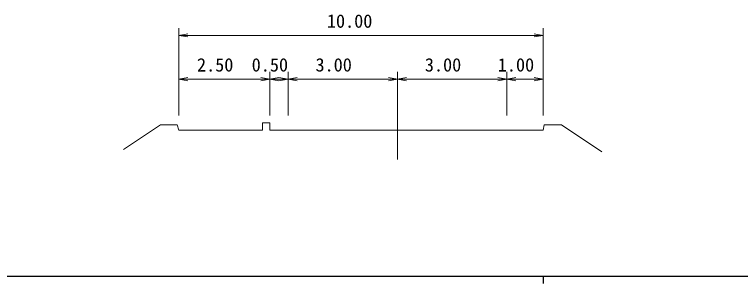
# Model space of a CAD drawing. Units: millimetres, scale not verified, with parts at other scales. Extents: x 40000 to 680000, y 20000 to 380000.
# Drawn here: x 195481 to 295040, y 204000 to 240860 of the extents above; entities that cross this region are included whole.
import ezdxf
from ezdxf.enums import TextEntityAlignment as Align

# ---------------------------------------------------------------- set-up
doc = ezdxf.new("R2010")
doc.units = ezdxf.units.MM
doc.header["$LTSCALE"] = 1000
doc.linetypes.add('CHAIN', pattern=[18.5, 12, -1.5, 3.5, -1.5])
for name, color, linetype, lineweight in [('M-BGD', 7, 'Continuous', 13), ('M-BMK', 2, 'Continuous', 13), ('M-STR-HTXT', 7, 'Continuous', 13), ('M-TTL-BAND', 7, 'Continuous', 25)]:
    doc.layers.add(name, color=color, linetype=linetype, lineweight=lineweight)
doc.styles.add('ＭＳ ゴシック', font='')
doc.styles.get('ＭＳ ゴシック').set_extended_font_data('MS Gothic')

# ---------------------------------------------------------------- blocks, each defined once
blk = doc.blocks.new('open_arrow')
at = {"color": 0, "linetype": 'Continuous', "lineweight": -2}
blk.add_lwpolyline([(7.5, 1.25), (0, 0), (7.5, -1.25)], dxfattribs=at)

msp = doc.modelspace()

# ---------------------------------------------------------------- linework, layer by layer
at = {"layer": 'M-BGD'}
for p, q in [((215500, 225750), (210423, 222365)), ((215500, 225750), (217797, 225750)), ((217797, 225750), (218000, 225000)), ((268098, 225750), (268000, 225000)), ((268098, 225750), (270500, 225750)), ((270500, 225750), (276038, 222058)), ((218000, 225000), (229500, 225000)), ((230500, 225000), (268000, 225000))]:
    msp.add_line(p, q, dxfattribs=at)
msp.add_lwpolyline([(230500, 225000), (230500, 226000), (229500, 226000), (229500, 225000)], dxfattribs=at)
at = {"layer": 'M-BMK', "linetype": 'CHAIN'}
msp.add_line((248000, 229000), (248000, 221000), dxfattribs=at)
at = {"layer": 'M-STR-HTXT'}
for p, q in [((218000, 227000), (218000, 239000)), ((268000, 227000), (268000, 239000)), ((218000, 238000), (230500, 238000)), ((230500, 238000), (233000, 238000)), ((233000, 238000), (248000, 238000)), ((248000, 238000), (263000, 238000)), ((263000, 238000), (268000, 238000)), ((230500, 227000), (230500, 233000)), ((233000, 227000), (233000, 233000)), ((248000, 227000), (248000, 233000)), ((263000, 227000), (263000, 233000)), ((218000, 232000), (219250, 232208)), ((218000, 232000), (230500, 232000)), ((218000, 232000), (219250, 231792)), ((230500, 232000), (229250, 232208)), ((230500, 232000), (229250, 231792)), ((230500, 232000), (231750, 232208)), ((230500, 232000), (233000, 232000)), ((230500, 232000), (231750, 231792)), ((233000, 232000), (231750, 232208)), ((233000, 232000), (231750, 231792)), ((233000, 232000), (234250, 232208)), ((233000, 232000), (248000, 232000)), ((233000, 232000), (234250, 231792)), ((248000, 232000), (246750, 232208)), ((248000, 232000), (246750, 231792)), ((248000, 232000), (249250, 232208)), ((248000, 232000), (263000, 232000)), ((248000, 232000), (249250, 231792)), ((263000, 232000), (261750, 232208)), ((263000, 232000), (261750, 231792)), ((263000, 232000), (264250, 232208)), ((263000, 232000), (268000, 232000)), ((263000, 232000), (264250, 231792)), ((268000, 232000), (266750, 232208)), ((268000, 232000), (266750, 231792))]:
    msp.add_line(p, q, dxfattribs=at)
at = {"layer": 'M-TTL-BAND'}
for p, q in [((40000, 205000), (579000, 205000)), ((268000, 205000), (268000, 204000))]:
    msp.add_line(p, q, dxfattribs=at)

# ---------------------------------------------------------------- block references
at = {"layer": 'M-STR-HTXT', "xscale": 167, "yscale": 167}
msp.add_blockref('open_arrow', (218000, 238000), dxfattribs=at)
at = {"layer": 'M-STR-HTXT', "xscale": 167, "yscale": 167, "rotation": 180}
msp.add_blockref('open_arrow', (268000, 238000), dxfattribs=at)

# ---------------------------------------------------------------- texts
at = {"layer": 'M-STR-HTXT', "style": 'ＭＳ ゴシック'}
for s, p in [('10.00', (241438, 238500)), ('2.50', (223000, 232500)), ('0.50', (230500, 232500)), ('3.00', (239250, 232500)), ('3.00', (254250, 232500)), ('1.00', (264250, 232500))]:
    msp.add_text(s, height=1833, dxfattribs=at).set_placement(p, align=Align.BOTTOM_CENTER)

doc.saveas('drawing.dxf')
